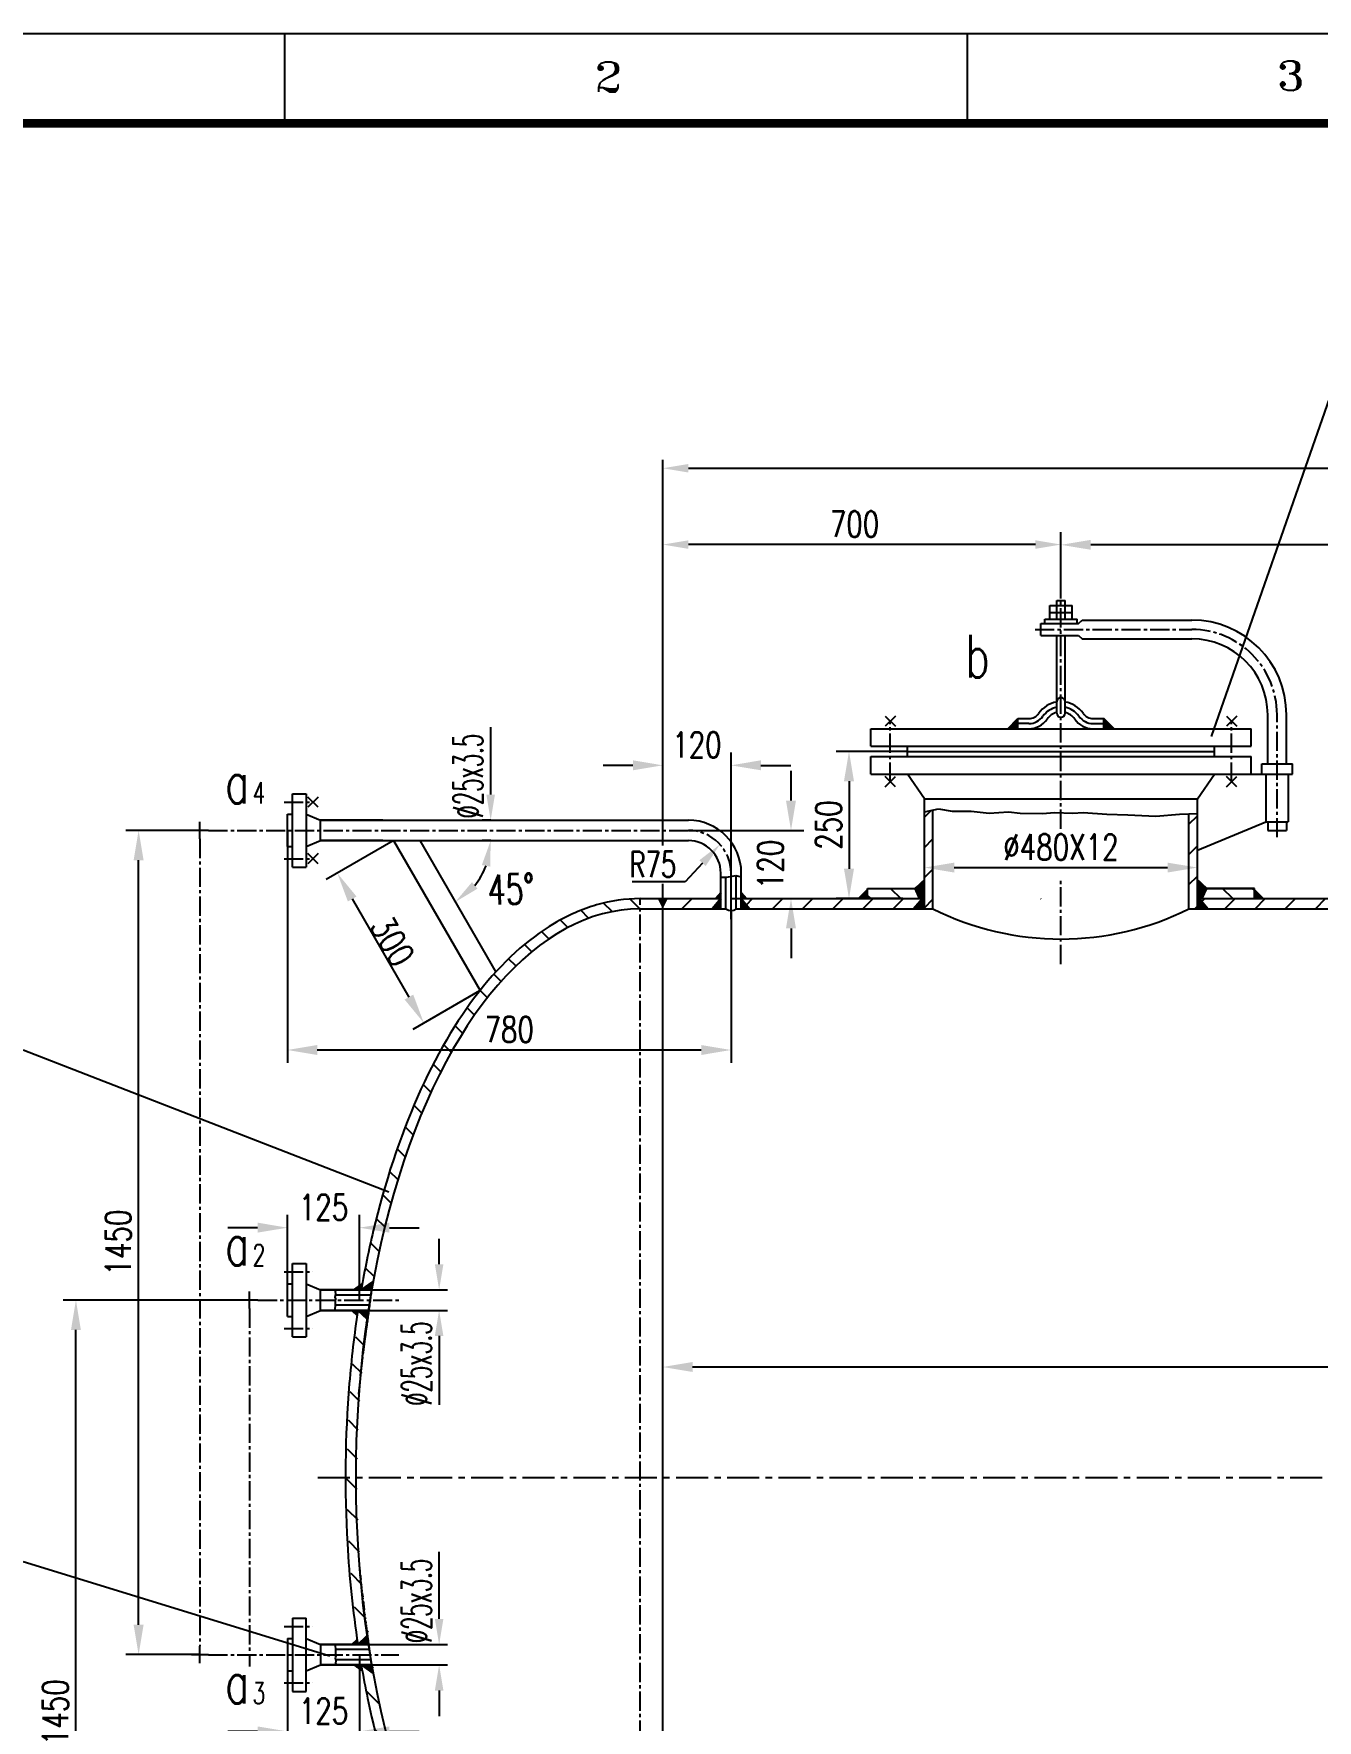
# Model space of a CAD drawing. Extents: x 0 to 1476, y -3 to 841.
# Drawn here: x 710.9 to 861.3, y 393.7 to 591.5 of the extents above; entities that cross this region are included whole.
import ezdxf

# ---------------------------------------------------------------- set-up
doc = ezdxf.new("R2010")
doc.units = 0
doc.header["$LTSCALE"] = 3
doc.header["$MEASUREMENT"] = 0
doc.linetypes.add('CENTER', pattern=[2, 1.25, -0.25, 0.25, -0.25])
doc.linetypes.add('CENTER2', pattern=[1.125, 0.75, -0.125, 0.125, -0.125])
doc.layers.get('0').update_dxf_attribs({"linetype": 'CONTINUOUS'})
doc.layers.get('DEFPOINTS').update_dxf_attribs({"linetype": 'CONTINUOUS'})
for name, color, linetype in [('1', 2, 'CONTINUOUS'), ('2', 1, 'CONTINUOUS'), ('3', 2, 'CENTER'), ('BORDER', 7, 'CONTINUOUS')]:
    doc.layers.add(name, color=color, linetype=linetype)
doc.styles.add('HZTXT', font='romans', dxfattribs={"width": 0.75, "bigfont": 'HZTXT'})
doc.dimstyles.new('A', dxfattribs={"dimtxt": 3.5, "dimasz": 3.5, "dimexe": 1.5, "dimexo": 0.0625, "dimgap": 0.09, "dimtad": 1, "dimdec": 4, "dimzin": 0, "dimtxsty": 'HZTXT', "dimcen": 0.09, "dimclrd": 3, "dimclre": 3, "dimclrt": 3, "dimazin": 3, "dimtol": 1, "dimtp": 2, "dimtm": 2, "dimtfac": 0.571429, "dimtdec": 4, "dimtix": 1, "dimtofl": 0, "dimtmove": 0, "dimatfit": 3, "dimtolj": 1, "dimtzin": 0})
pattern_1 = [(45, (-3348.6497, 747.9967), (-1.767767, 1.767767), [])]
pattern_2 = [(135, (-3348.6497, 747.9967), (-1.767767, -1.767767), [])]
pattern_3 = [(45, (-3348.649677, 742.281037), (-0.008838834765, 0.008838834765), [])]
pattern_4 = [(135, (5011.235098, 742.281037), (0.008838834765, 0.008838834765), [])]

# ---------------------------------------------------------------- blocks, each defined once
blk = doc.blocks.new('*D78')
at = {"linetype": 'BYBLOCK'}
for p, q in [((1079.89, 748.03), (1079.89, 755.9)), ((1087.89, 737.44), (1087.89, 755.9)), ((1076.39, 754.4), (1072.89, 754.4)), ((1091.39, 754.4), (1094.89, 754.4))]:
    blk.add_line(p, q, dxfattribs=at)
for points in [[(1076.39, 754.99), (1076.39, 753.82), (1079.89, 754.4)], [(1091.39, 754.99), (1091.39, 753.82), (1087.89, 754.4)]]:
    blk.add_solid(points, dxfattribs=at)
at = {"layer": 'DEFPOINTS', "color": 0, "linetype": 'BYBLOCK'}
for p in [(1079.89, 754.4), (1079.89, 747.97), (1087.89, 737.37)]:
    blk.add_point(p, dxfattribs=at)
at = {"linetype": 'BYBLOCK', "insert": (1083.89, 756.8), "char_height": 3, "attachment_point": 5, "style": 'HZTXT'}
blk.add_mtext('\\A1;120', dxfattribs=at)
blk = doc.blocks.new('*D68')
at = {"linetype": 'BYBLOCK'}
for p, q in [((1094.92, 750.27), (1094.92, 753.77)), ((1082.95, 746.77), (1096.42, 746.77)), ((1087.95, 738.77), (1096.42, 738.77)), ((1094.92, 735.27), (1094.92, 731.77))]:
    blk.add_line(p, q, dxfattribs=at)
for points in [[(1094.33, 750.27), (1095.5, 750.27), (1094.92, 746.77)], [(1094.33, 735.27), (1095.5, 735.27), (1094.92, 738.77)]]:
    blk.add_solid(points, dxfattribs=at)
at = {"layer": 'DEFPOINTS', "color": 0, "linetype": 'BYBLOCK'}
for p in [(1082.89, 746.77), (1087.89, 738.77), (1094.92, 738.77)]:
    blk.add_point(p, dxfattribs=at)
at = {"linetype": 'BYBLOCK', "insert": (1092.52, 742.77), "char_height": 3, "attachment_point": 5, "rotation": 90, "style": 'HZTXT'}
blk.add_mtext('\\A1;120', dxfattribs=at)
blk = doc.blocks.new('*D51')
at = {"linetype": 'BYBLOCK'}
for p, q in [((3704.25, 1516.39), (3704.25, 1530.77)), ((3907.34, 1529.27), (3707.75, 1529.27)), ((3910.84, 1521.69), (3910.84, 1530.77))]:
    blk.add_line(p, q, dxfattribs=at)
for points in [[(3707.75, 1529.86), (3707.75, 1528.69), (3704.25, 1529.27)], [(3907.34, 1529.86), (3907.34, 1528.69), (3910.84, 1529.27)]]:
    blk.add_solid(points, dxfattribs=at)
at = {"layer": 'DEFPOINTS', "color": 0, "linetype": 'BYBLOCK'}
for p in [(3704.25, 1529.27), (3910.84, 1521.63), (3704.25, 1516.33)]:
    blk.add_point(p, dxfattribs=at)
at = {"linetype": 'BYBLOCK', "insert": (3807.55, 1530.86), "char_height": 3, "attachment_point": 5, "style": 'HZTXT'}
blk.add_mtext('\\A1;2500', dxfattribs=at)
blk = doc.blocks.new('*D69')
at = {"linetype": 'BYBLOCK'}
for p, q in [((1035.89, 746.7), (1035.89, 719.52)), ((1087.89, 737.31), (1087.89, 719.52)), ((1039.39, 721.02), (1084.39, 721.02))]:
    blk.add_line(p, q, dxfattribs=at)
for points in [[(1039.39, 721.6), (1039.39, 720.43), (1035.89, 721.02)], [(1084.39, 721.6), (1084.39, 720.43), (1087.89, 721.02)]]:
    blk.add_solid(points, dxfattribs=at)
at = {"layer": 'DEFPOINTS', "color": 0, "linetype": 'BYBLOCK'}
for p in [(1035.89, 746.77), (1087.89, 737.37), (1087.89, 721.02)]:
    blk.add_point(p, dxfattribs=at)
at = {"linetype": 'BYBLOCK', "insert": (1061.89, 723.42), "char_height": 3, "attachment_point": 5, "style": 'HZTXT'}
blk.add_mtext('\\A1;780', dxfattribs=at)
blk = doc.blocks.new('*D75')
at = {"linetype": 'BYBLOCK'}
for p, q in [((1031.37, 691.69), (1009.6, 691.69)), ((1011.1, 598.53), (1011.1, 688.19)), ((1031.37, 595.03), (1009.6, 595.03))]:
    blk.add_line(p, q, dxfattribs=at)
for points in [[(1010.52, 688.19), (1011.68, 688.19), (1011.1, 691.69)], [(1010.52, 598.53), (1011.68, 598.53), (1011.1, 595.03)]]:
    blk.add_solid(points, dxfattribs=at)
at = {"layer": 'DEFPOINTS', "color": 0, "linetype": 'BYBLOCK'}
for p in [(1011.1, 691.69), (1031.43, 691.69), (1031.43, 595.03)]:
    blk.add_point(p, dxfattribs=at)
at = {"linetype": 'BYBLOCK', "insert": (1008.7, 643.36), "char_height": 3, "attachment_point": 5, "rotation": 90, "style": 'HZTXT'}
blk.add_mtext('\\A1;1450', dxfattribs=at)
blk = doc.blocks.new('*D74')
at = {"linetype": 'BYBLOCK'}
for p, q in [((1025.57, 746.77), (1016.95, 746.77)), ((1018.45, 653.61), (1018.45, 743.27)), ((1025.57, 650.11), (1016.95, 650.11))]:
    blk.add_line(p, q, dxfattribs=at)
for points in [[(1017.86, 743.27), (1019.03, 743.27), (1018.45, 746.77)], [(1017.86, 653.61), (1019.03, 653.61), (1018.45, 650.11)]]:
    blk.add_solid(points, dxfattribs=at)
at = {"layer": 'DEFPOINTS', "color": 0, "linetype": 'BYBLOCK'}
for p in [(1018.45, 746.77), (1025.63, 746.77), (1025.63, 650.11)]:
    blk.add_point(p, dxfattribs=at)
at = {"linetype": 'BYBLOCK', "insert": (1016.05, 698.44), "char_height": 3, "attachment_point": 5, "rotation": 90, "style": 'HZTXT'}
blk.add_mtext('\\A1;1450', dxfattribs=at)
blk = doc.blocks.new('*D71')
at = {"linetype": 'BYBLOCK'}
for p, q in [((1035.89, 651.95), (1035.89, 639.61)), ((1044.34, 650.04), (1044.34, 639.61)), ((1032.39, 641.11), (1028.89, 641.11)), ((1047.84, 641.11), (1051.34, 641.11))]:
    blk.add_line(p, q, dxfattribs=at)
for points in [[(1032.39, 641.69), (1032.39, 640.53), (1035.89, 641.11)], [(1047.84, 641.69), (1047.84, 640.53), (1044.34, 641.11)]]:
    blk.add_solid(points, dxfattribs=at)
at = {"layer": 'DEFPOINTS', "color": 0, "linetype": 'BYBLOCK'}
for p in [(1035.89, 652.01), (1044.34, 650.11), (1035.89, 641.11)]:
    blk.add_point(p, dxfattribs=at)
at = {"linetype": 'BYBLOCK', "insert": (1040.12, 643.51), "char_height": 3, "attachment_point": 5, "style": 'HZTXT'}
blk.add_mtext('\\A1;125', dxfattribs=at)
blk = doc.blocks.new('*D70')
at = {"linetype": 'BYBLOCK'}
for p, q in [((1032.39, 700.18), (1028.89, 700.18)), ((1035.89, 693.65), (1035.89, 701.68)), ((1044.34, 691.75), (1044.34, 701.68)), ((1047.84, 700.18), (1051.34, 700.18))]:
    blk.add_line(p, q, dxfattribs=at)
for points in [[(1032.39, 700.77), (1032.39, 699.6), (1035.89, 700.18)], [(1047.84, 700.77), (1047.84, 699.6), (1044.34, 700.18)]]:
    blk.add_solid(points, dxfattribs=at)
at = {"layer": 'DEFPOINTS', "color": 0, "linetype": 'BYBLOCK'}
for p in [(1035.89, 700.18), (1035.89, 693.59), (1044.34, 691.69)]:
    blk.add_point(p, dxfattribs=at)
at = {"linetype": 'BYBLOCK', "insert": (1040.12, 702.58), "char_height": 3, "attachment_point": 5, "style": 'HZTXT'}
blk.add_mtext('\\A1;125', dxfattribs=at)
blk = doc.blocks.new('*D45')
at = {"linetype": 'BYBLOCK'}
for p, q in [((3672.64, 1590.96), (3664.8, 1586.44)), ((3667.85, 1584.16), (3674.49, 1572.65)), ((3682.78, 1573.39), (3674.94, 1568.87))]:
    blk.add_line(p, q, dxfattribs=at)
for points in [[(3668.35, 1584.45), (3667.34, 1583.86), (3666.1, 1587.19)], [(3675, 1572.94), (3673.99, 1572.36), (3676.24, 1569.62)]]:
    blk.add_solid(points, dxfattribs=at)
at = {"layer": 'DEFPOINTS', "color": 0, "linetype": 'BYBLOCK'}
for p in [(3672.69, 1591), (3682.84, 1573.43), (3676.24, 1569.62)]:
    blk.add_point(p, dxfattribs=at)
at = {"linetype": 'BYBLOCK', "insert": (3672.55, 1579.2), "char_height": 3, "attachment_point": 5, "rotation": 300, "style": 'HZTXT'}
blk.add_mtext('\\A1;300', dxfattribs=at)
blk = doc.blocks.new('*D56')
at = {"linetype": 'BYBLOCK'}
for p, q in [((1126.56, 775.42), (1126.56, 781.76)), ((1213.23, 770.51), (1213.23, 781.76)), ((1209.73, 780.26), (1130.06, 780.26))]:
    blk.add_line(p, q, dxfattribs=at)
for points in [[(1130.06, 780.84), (1130.06, 779.68), (1126.56, 780.26)], [(1209.73, 780.84), (1209.73, 779.68), (1213.23, 780.26)]]:
    blk.add_solid(points, dxfattribs=at)
at = {"layer": 'DEFPOINTS', "color": 0, "linetype": 'BYBLOCK'}
for p in [(1126.56, 780.26), (1126.56, 775.36), (1213.23, 770.45)]:
    blk.add_point(p, dxfattribs=at)
at = {"linetype": 'BYBLOCK', "insert": (1169.9, 782.66), "char_height": 3, "attachment_point": 5, "style": 'HZTXT'}
blk.add_mtext('\\A1;1300', dxfattribs=at)
blk = doc.blocks.new('*D67')
at = {"linetype": 'BYBLOCK'}
for p, q in [((1110.56, 741.71), (1110.56, 743.91)), ((1142.56, 741.71), (1142.56, 743.91)), ((1114.06, 742.41), (1139.06, 742.41))]:
    blk.add_line(p, q, dxfattribs=at)
for points in [[(1114.06, 742.99), (1114.06, 741.83), (1110.56, 742.41)], [(1139.06, 742.99), (1139.06, 741.83), (1142.56, 742.41)]]:
    blk.add_solid(points, dxfattribs=at)
at = {"layer": 'DEFPOINTS', "color": 0, "linetype": 'BYBLOCK'}
for p in [(1142.56, 742.41), (1110.56, 741.64), (1142.56, 741.64)]:
    blk.add_point(p, dxfattribs=at)
at = {"linetype": 'BYBLOCK', "insert": (1126.56, 744.81), "char_height": 3, "attachment_point": 5, "style": 'HZTXT'}
blk.add_mtext('\\A1;∅480X12', dxfattribs=at)
blk = doc.blocks.new('*D66')
at = {"linetype": 'BYBLOCK'}
for p, q in [((1108.52, 756.04), (1100.22, 756.04)), ((1101.72, 752.54), (1101.72, 742.27)), ((1108.03, 738.77), (1100.22, 738.77))]:
    blk.add_line(p, q, dxfattribs=at)
for points in [[(1101.13, 752.54), (1102.3, 752.54), (1101.72, 756.04)], [(1101.13, 742.27), (1102.3, 742.27), (1101.72, 738.77)]]:
    blk.add_solid(points, dxfattribs=at)
at = {"layer": 'DEFPOINTS', "color": 0, "linetype": 'BYBLOCK'}
for p in [(1108.58, 756.04), (1101.72, 738.77), (1108.09, 738.77)]:
    blk.add_point(p, dxfattribs=at)
at = {"linetype": 'BYBLOCK', "insert": (1099.32, 747.4), "char_height": 3, "attachment_point": 5, "rotation": 90, "style": 'HZTXT'}
blk.add_mtext('\\A1;250', dxfattribs=at)

msp = doc.modelspace()

# ---------------------------------------------------------------- hatches: boundary and pattern name
at = {"layer": '1', "linetype": 'BYBLOCK'}
h = msp.add_hatch(dxfattribs=at)
h.set_pattern_fill('ANSI31', color=2, scale=0.1, style=0)
h.set_pattern_definition(pattern_4)
h.paths.add_polyline_path([(826.25118, 511.17861), (826.25118, 509.97861), (825.05118, 509.97861)])
h = msp.add_hatch(dxfattribs=at)
h.set_pattern_fill('ANSI31', color=2, scale=0.1, style=0)
h.set_pattern_definition(pattern_3)
h.paths.add_polyline_path([(837.53424, 509.97861), (836.33424, 511.17861), (836.33424, 509.97861)])
h = msp.add_hatch(dxfattribs=at)
h.set_pattern_fill('ANSI31', color=2, scale=20, style=0)
h.set_pattern_definition(pattern_1)
h.paths.add_polyline_path([(816.29271, 500.44317), (815.29271, 500.21655), (815.29271, 488.84861), (816.29271, 488.84861)])
h.paths.add_polyline_path([(847.29271, 500.01761), (846.29271, 499.98525), (846.29271, 488.84861), (847.29271, 488.84861)])
h = msp.add_hatch(dxfattribs=at)
h.set_pattern_fill('ANSI31', color=2, scale=20, angle=90, style=0)
h.set_pattern_definition(pattern_2)
h.paths.add_polyline_path([(814.73137, 490.04861), (814.19288, 491.24861), (808.62271, 491.24861), (808.62271, 490.04861)])
h.paths.add_polyline_path([(848.39254, 491.24861), (847.85406, 490.04861), (853.96271, 490.04861), (853.96271, 491.24861)])
h = msp.add_hatch(dxfattribs=at)
h.set_pattern_fill('ANSI31', color=2, scale=20, angle=90, style=0)
h.set_pattern_definition(pattern_2)
edge = h.paths.add_edge_path()
edge.add_ellipse((781.95605, 422.17861), major_axis=(0, 66.67), ratio=0.499975001, start_angle=0, end_angle=69.8284129, ccw=False)
edge.add_line((781.95605, 488.84861), (781.95605, 490.04861))
edge.add_spline(control_points=[(781.95605, 490.04861), (780.24219, 490.04861), (778.52871, 489.80092), (775.15598, 488.82353), (773.49689, 488.0944), (769.48573, 485.71975), (767.19018, 483.80075), (765.0373, 481.43917)], knot_values=[0, 0, 0, 0, 0.143886998, 0.143886998, 0.287773996, 0.287773996, 0.50175085, 0.50175085, 0.50175085, 0.50175085], degree=3, periodic=0)
edge.add_spline(control_points=[(765.0373, 481.43917), (764.41432, 480.75579), (763.80328, 480.03534), (763.20515, 479.27921)], knot_values=[0.50175085, 0.50175085, 0.50175085, 0.50175085, 0.563670221, 0.563670221, 0.563670221, 0.563670221], degree=3, periodic=0)
edge.add_spline(control_points=[(763.20515, 479.27921), (763.16863, 479.23304), (763.13215, 479.18673), (760.40125, 475.70532), (757.97026, 471.54215), (754.38905, 463.43558), (753.07198, 459.7734), (751.94959, 455.89359)], knot_values=[0.563670221, 0.563670221, 0.563670221, 0.563670221, 0.567451318, 0.567451318, 0.84712864, 0.84712864, 1.046383605, 1.046383605, 1.046383605, 1.046383605], degree=3, periodic=0)
edge.add_spline(control_points=[(751.94959, 455.89359), (751.49657, 454.32764), (751.07527, 452.72623), (750.20437, 449.06422), (749.77296, 446.98695), (749.39444, 444.87273)], knot_values=[1.046383605, 1.046383605, 1.046383605, 1.046383605, 1.126805962, 1.126805962, 1.226827561, 1.226827561, 1.226827561, 1.226827561], degree=3, periodic=0)
edge.add_spline(control_points=[(749.39444, 444.87273), (749.3525, 444.63847), (749.31121, 444.40376), (749.27057, 444.16861)], knot_values=[1.226827561, 1.226827561, 1.226827561, 1.226827561, 1.237910168, 1.237910168, 1.237910168, 1.237910168], degree=3, periodic=0)
edge.add_line((749.27057, 444.16861), (750.66725, 445.16861))
h.paths.add_polyline_path([(784.62271, 490.04861), (781.95605, 490.04861), (781.95605, 488.84861), (784.62271, 488.84861)])
edge = h.paths.add_edge_path()
edge.add_ellipse((781.95605, 422.17861), major_axis=(0, 66.67), ratio=0.499975001, start_angle=110.1715871, end_angle=129.5859649, ccw=False)
edge.add_line((750.66725, 399.18861), (749.27057, 400.18861))
edge.add_line((749.27057, 400.18861), (749.27035, 400.18861))
edge.add_spline(control_points=[(749.27035, 400.18861), (749.31096, 399.95352), (749.35223, 399.71888), (749.39415, 399.48469)], knot_values=[1.90367988, 1.90367988, 1.90367988, 1.90367988, 1.914759001, 1.914759001, 1.914759001, 1.914759001], degree=3, periodic=0)
edge.add_spline(control_points=[(749.39415, 399.48469), (749.58742, 398.40499), (749.79452, 397.33495), (751.22405, 390.47773), (752.84188, 385.01259), (756.78301, 375.15881), (759.1055, 370.77073), (762.19576, 366.39169), (762.69584, 365.72201), (763.20524, 365.07815)], knot_values=[1.914759001, 1.914759001, 1.914759001, 1.914759001, 1.965837929, 1.965837929, 2.245515251, 2.245515251, 2.525192573, 2.525192573, 2.577922276, 2.577922276, 2.577922276, 2.577922276], degree=3, periodic=0)
edge.add_spline(control_points=[(763.20524, 365.07815), (763.80342, 364.32208), (764.41444, 363.60162), (765.03738, 362.91819)], knot_values=[2.577922276, 2.577922276, 2.577922276, 2.577922276, 2.639843006, 2.639843006, 2.639843006, 2.639843006], degree=3, periodic=0)
edge.add_spline(control_points=[(765.03738, 362.91819), (766.6976, 361.09677), (768.44248, 359.53837), (772.39505, 356.771), (774.63025, 355.67644), (778.57843, 354.54914), (780.26724, 354.30955), (781.95605, 354.30905)], knot_values=[2.639843006, 2.639843006, 2.639843006, 2.639843006, 2.804869896, 2.804869896, 2.999795081, 2.999795081, 3.141590053, 3.141590053, 3.141590053, 3.141590053], degree=3, periodic=0)
edge.add_line((781.95605, 354.30905), (781.95605, 355.50861))
edge.add_ellipse((781.95605, 422.17861), major_axis=(0, 66.67), ratio=0.499975001, start_angle=129.5859649, end_angle=180, ccw=False)
h = msp.add_hatch(dxfattribs=at)
h.set_pattern_fill('ANSI31', color=2, scale=20, style=0)
h.set_pattern_definition(pattern_1)
h.paths.add_polyline_path([(793.82271, 490.04861), (794.82271, 488.84861), (814.0196, 488.84861), (815.06241, 490.04861)])
h.paths.add_polyline_path([(790.42271, 488.84861), (791.42271, 490.04861), (784.62271, 490.04861), (784.62271, 488.84861)])
h.paths.add_polyline_path([(913.99604, 488.84861), (914.99604, 490.04861), (847.52301, 490.04861), (848.56582, 488.84861)])
h.paths.add_polyline_path([(920.92938, 490.04861), (921.92938, 488.84861), (940.66604, 488.84861), (941.66604, 490.04861)])
h.paths.add_polyline_path([(969.10271, 488.84861), (970.10271, 490.04861), (947.59938, 490.04861), (948.59938, 488.84861)])
at = {"layer": '2', "linetype": 'BYBLOCK'}
h = msp.add_hatch(dxfattribs=at)
h.set_pattern_fill('ANSI31', color=1, scale=0.1, style=0)
h.set_pattern_definition([(315, (-3565.553011, 102.07618), (-0.008838834765, -0.008838834765), [])])
h.paths.add_polyline_path([(791.42271, 488.84861), (790.42271, 488.84861), (791.42271, 490.04861)])
h.paths.add_polyline_path([(791.42271, 490.04861), (790.81077, 490.04861), (791.42271, 490.78294)])
h = msp.add_hatch(dxfattribs=at)
h.set_pattern_fill('ANSI31', color=1, scale=0.1, style=0)
h.set_pattern_definition([(225, (5150.798431, 102.07618), (0.008838834765, -0.008838834765), [])])
h.paths.add_polyline_path([(793.82271, 488.84861), (794.82271, 488.84861), (793.82271, 490.04861)])
h.paths.add_polyline_path([(793.82271, 490.04861), (794.43465, 490.04861), (793.82271, 490.78294)])
at = {"layer": '2'}
h = msp.add_hatch(dxfattribs=at)
h.set_pattern_fill('ANSI31', color=1, scale=0.1, style=0)
h.set_pattern_definition(pattern_3)
h.paths.add_polyline_path([(814.0196, 488.84861), (815.29271, 488.84861), (815.29271, 490.04861), (815.06241, 490.04861)])
h.paths.add_polyline_path([(814.73137, 490.04861), (815.29271, 490.04861), (815.29271, 492.25243), (814.19288, 491.24861)])
h = msp.add_hatch(dxfattribs=at)
h.set_pattern_fill('ANSI31', color=1, scale=0.1, style=0)
h.set_pattern_definition(pattern_4)
h.paths.add_polyline_path([(847.29271, 490.04861), (847.52301, 490.04861), (848.56582, 488.84861), (847.29271, 488.84861)])
h.paths.add_polyline_path([(847.29271, 492.25243), (848.39254, 491.24861), (847.85406, 490.04861), (847.29271, 490.04861)])
at = {"layer": '2', "linetype": 'BYBLOCK'}
h = msp.add_hatch(dxfattribs=at)
h.set_pattern_fill('ANSI31', color=1, scale=0.1, style=0)
h.set_pattern_definition(pattern_3)
edge = h.paths.add_edge_path()
edge.add_line((749.27057, 444.16861), (750.48808, 444.16861))
edge.add_ellipse((781.95605, 422.17861), major_axis=(0, 66.67), ratio=0.499975001, start_angle=69.8284129, end_angle=70.7413296, ccw=False)
edge.add_line((750.66725, 445.16861), (749.27057, 444.16861))
edge = h.paths.add_edge_path()
edge.add_line((748.41101, 444.16861), (749.27057, 444.16861))
edge.add_spline(control_points=[(749.27057, 444.16861), (749.31121, 444.40376), (749.3525, 444.63847), (749.39444, 444.87273)], knot_values=[1.226827561, 1.226827561, 1.226827561, 1.226827561, 1.237910168, 1.237910168, 1.237910168, 1.237910168], degree=3, periodic=0)
edge.add_line((749.39444, 444.87273), (748.41101, 444.16861))
edge = h.paths.add_edge_path()
edge.add_line((748.88074, 441.76861), (749.94476, 440.76861))
edge.add_ellipse((781.95605, 422.17861), major_axis=(0, 66.67), ratio=0.499975001, start_angle=72.9122895, end_angle=73.8092507, ccw=False)
edge.add_line((750.09418, 441.76861), (748.88074, 441.76861))
edge = h.paths.add_edge_path()
edge.add_line((748.16718, 441.76861), (748.79274, 441.18069))
edge.add_spline(control_points=[(748.79274, 441.18069), (748.82163, 441.37692), (748.85096, 441.5729), (748.88074, 441.76861)], knot_values=[1.275385661, 1.275385661, 1.275385661, 1.275385661, 1.28450059, 1.28450059, 1.28450059, 1.28450059], degree=3, periodic=0)
edge.add_line((748.88074, 441.76861), (748.16718, 441.76861))
h = msp.add_hatch(dxfattribs=at)
h.set_pattern_fill('ANSI31', color=1, scale=0.1, style=0)
h.set_pattern_definition([(315, (-3348.649677, 102.07618), (-0.008838834765, -0.008838834765), [])])
edge = h.paths.add_edge_path()
edge.add_ellipse((781.95605, 422.17861), major_axis=(0, -66.67), ratio=0.499975001, start_angle=289.2586704, end_angle=290.1715871)
edge.add_line((750.66725, 399.18861), (749.27057, 400.18861))
edge.add_line((749.27057, 400.18861), (750.48808, 400.18861))
edge = h.paths.add_edge_path()
edge.add_spline(control_points=[(749.27057, 400.18861), (749.31121, 399.95346), (749.3525, 399.71874), (749.39444, 399.48448)], knot_values=[1.226827561, 1.226827561, 1.226827561, 1.226827561, 1.237910168, 1.237910168, 1.237910168, 1.237910168], degree=3, periodic=0)
edge.add_line((749.39444, 399.48448), (748.41101, 400.18861))
edge.add_line((748.41101, 400.18861), (749.27057, 400.18861))
edge = h.paths.add_edge_path()
edge.add_line((750.09418, 402.58861), (748.88074, 402.58861))
edge.add_line((748.88074, 402.58861), (749.94476, 403.58861))
edge.add_ellipse((781.95605, 422.17861), major_axis=(0, -66.67), ratio=0.499975001, start_angle=286.1907493, end_angle=287.0877105)
edge = h.paths.add_edge_path()
edge.add_line((748.88074, 402.58861), (748.16718, 402.58861))
edge.add_line((748.16718, 402.58861), (748.79274, 403.17653))
edge.add_spline(control_points=[(748.79274, 403.17653), (748.82163, 402.9803), (748.85096, 402.78432), (748.88074, 402.58861)], knot_values=[1.275385661, 1.275385661, 1.275385661, 1.275385661, 1.28450059, 1.28450059, 1.28450059, 1.28450059], degree=3, periodic=0)

# ---------------------------------------------------------------- linework, layer by layer
at = {"color": 3, "linetype": 'BYBLOCK'}
for p, q in [((784.62271, 505.21825), (784.62271, 541.52215)), ((787.62271, 540.52215), (1181.62271, 540.52215)), ((784.62271, 496.26848), (784.62271, 532.57238)), ((831.29271, 525.54851), (831.29271, 532.57238)), ((828.29271, 531.57238), (787.62271, 531.57238)), ((764.44539, 502.24861), (764.44539, 510.15793)), ((764.44539, 499.24861), (763.44539, 499.24861)), ((764.44539, 496.84861), (763.44539, 496.84861)), ((789.2786, 494.21563), (787.23334, 492.02088)), ((784.62271, 490.04861), (784.62271, 491.76786)), ((758.40419, 447.16861), (758.40419, 450.16861)), ((747.55942, 444.16861), (759.40419, 444.16861)), ((747.55942, 441.76861), (759.40419, 441.76861)), ((758.40419, 438.76861), (758.40419, 430.68082)), ((758.40419, 405.58861), (758.40419, 413.43112)), ((747.55942, 402.58861), (759.40419, 402.58861)), ((747.55942, 400.18861), (759.40419, 400.18861)), ((758.40419, 397.18861), (758.40419, 394.18861))]:
    msp.add_line(p, q, dxfattribs=at)
msp.add_arc((756.14066, 496.84861), 8.30474, 320.8117304, 339.1882696, dxfattribs=at)
for points in [[(787.62271, 541.02215), (787.62271, 540.02215), (784.62271, 540.52215)], [(787.62271, 532.07238), (787.62271, 531.07238), (784.62271, 531.57238)], [(828.29271, 532.07238), (828.29271, 531.07238), (831.29271, 531.57238)], [(763.94539, 502.24861), (764.94539, 502.24861), (764.44539, 499.24861)], [(764.39531, 493.80764), (763.41176, 493.98826), (764.44539, 496.84861)], [(788.91281, 494.55651), (789.64439, 493.87476), (791.32385, 496.41038)], [(762.25334, 491.98183), (762.90154, 491.22035), (760.29303, 489.6565)], [(757.90419, 447.16861), (758.90419, 447.16861), (758.40419, 444.16861)], [(757.90419, 438.76861), (758.90419, 438.76861), (758.40419, 441.76861)], [(757.90419, 405.58861), (758.90419, 405.58861), (758.40419, 402.58861)], [(757.90419, 397.18861), (758.90419, 397.18861), (758.40419, 400.18861)]]:
    msp.add_solid(points, dxfattribs=at)
at = {"layer": '1'}
msp.add_line((863.30942, 550.34523), (848.9199, 509.04983), dxfattribs=at)
at = {"layer": '1', "color": 2, "linetype": 'BYBLOCK'}
for p, q in [((825.05118, 509.97861), (826.25118, 511.17861)), ((826.25118, 509.97861), (826.25118, 511.17861)), ((826.25118, 509.97861), (826.25118, 511.17861)), ((836.33424, 509.97861), (836.33424, 511.17861)), ((837.53424, 509.97861), (836.33424, 511.17861)), ((815.29271, 500.21655), (816.92817, 500.58718)), ((816.92817, 500.58718), (818.56036, 500.30354)), ((818.56036, 500.30354), (820.76028, 500.30354)), ((820.76028, 500.30354), (822.88923, 500.09082)), ((822.88923, 500.09082), (825.16012, 500.23263)), ((825.16012, 500.23263), (826.50843, 500.09082)), ((826.50843, 500.09082), (829.13415, 500.0199)), ((829.13415, 500.0199), (830.55346, 500.16173)), ((830.55346, 500.16173), (832.6824, 500.09082)), ((832.6824, 500.09082), (833.88882, 500.16173)), ((833.88882, 500.16173), (836.65644, 499.949)), ((836.65644, 499.949), (839.14021, 499.87809)), ((839.14021, 499.87809), (842.40461, 499.73628)), ((842.40461, 499.73628), (845.17225, 499.949)), ((845.17225, 499.949), (847.36367, 500.0199)), ((791.42271, 492.57579), (792.14406, 492.57579)), ((792.14406, 492.57579), (793.17669, 492.78215)), ((793.17669, 492.78215), (793.82271, 492.61229)), ((787.23334, 492.02088), (781.02033, 492.02088)), ((828.89509, 490.04858), (828.92743, 490.01624)), ((709.6593, 472.31663), (752.52765, 455.6691)), ((746.22195, 443.32732), (746.29099, 443.70675)), ((746.30826, 443.10311), (746.22195, 443.32732)), ((746.23921, 442.82716), (746.30826, 443.10311)), ((746.25648, 443.96545), (746.34278, 444.16861)), ((746.29099, 443.70675), (746.25648, 443.96545)), ((746.2047, 441.99932), (746.27374, 442.24077)), ((746.27374, 441.76861), (746.2047, 441.99932)), ((746.27374, 442.56846), (746.23921, 442.82716)), ((746.27374, 442.24077), (746.27374, 442.56846)), ((749.02202, 441.77381), (750.0782, 440.71764)), ((748.59013, 438.67017), (749.66677, 437.59353)), ((748.22943, 435.49534), (749.32808, 434.39669)), ((747.94253, 432.24671), (749.06497, 431.12426)), ((747.7329, 428.9208), (748.88109, 427.77261)), ((747.60501, 425.51316), (748.78102, 424.33715)), ((747.56396, 422.01868), (748.77055, 420.81208)), ((747.61612, 418.43098), (748.85699, 417.19011)), ((747.76985, 414.74171), (749.04967, 413.46189)), ((709.6593, 412.31021), (745.58615, 401.24077)), ((748.03624, 410.93979), (749.36072, 409.61531)), ((748.42979, 407.01071), (749.80617, 405.63432)), ((746.27374, 402.58861), (746.2047, 402.3579)), ((746.2047, 402.3579), (746.27374, 402.11644)), ((746.27374, 401.78876), (746.23921, 401.53006)), ((746.23921, 401.53006), (746.30826, 401.25411)), ((746.27374, 402.11644), (746.27374, 401.78876)), ((746.30826, 401.25411), (746.22195, 401.0299)), ((746.22195, 401.0299), (746.29099, 400.65047)), ((746.29099, 400.65047), (746.25648, 400.39177)), ((746.25648, 400.39177), (746.34278, 400.18861))]:
    msp.add_line(p, q, dxfattribs=at)
for centre, radius, start, end in [((831.29271, 509.97861), 2.56471, 101.2420462, 145.2785206), ((831.29271, 509.97861), 2.56471, 34.7214794, 78.7579538), ((827.54084, 512.57861), 2, 270, 325.2785206), ((835.04458, 512.57861), 2, 214.7214794, 270)]:
    msp.add_arc(centre, radius, start, end, dxfattribs=at)
msp.add_solid([(784.02271, 490.04861), (784.62271, 488.84861), (785.22271, 490.04861)], dxfattribs=at)
at = {"layer": '2', "color": 1}
for p, q in [((829.99271, 524.41861), (832.59271, 524.41861)), ((829.99271, 522.81861), (829.99271, 524.41861)), ((830.79271, 525.00883), (831.79271, 525.00883)), ((830.79271, 522.81861), (830.79271, 525.00883)), ((831.79271, 522.81861), (831.79271, 525.00883)), ((832.59271, 522.81861), (832.59271, 524.41861)), ((828.95107, 522.31861), (833.37016, 522.31861)), ((829.39271, 522.81861), (833.19271, 522.81861)), ((829.39271, 522.31861), (829.39271, 522.81861)), ((829.99271, 523.61861), (832.59271, 523.61861)), ((833.19271, 522.31861), (833.19271, 522.81861)), ((833.37016, 522.31861), (833.77016, 522.71861)), ((833.77016, 522.71861), (846.62604, 522.71861)), ((828.95107, 520.91861), (833.37016, 520.91861)), ((830.79271, 511.81894), (830.79271, 520.91861)), ((831.79271, 511.81894), (831.79271, 520.91861)), ((833.37016, 520.91861), (833.77016, 520.51861)), ((833.77016, 520.51861), (846.62604, 520.51861)), ((826.25118, 511.17861), (827.54084, 511.17861)), ((835.04458, 511.17861), (836.33424, 511.17861)), ((808.99271, 509.97861), (853.59271, 509.97861)), ((808.99271, 507.91861), (853.59271, 507.91861)), ((808.99271, 506.71861), (853.59271, 506.71861)), ((813.30896, 507.31861), (849.27646, 507.31861)), ((808.99271, 504.65861), (858.42604, 504.65861)), ((854.82604, 505.85861), (858.42604, 505.85861)), ((815.29271, 501.75138), (847.29271, 501.75138)), ((744.48971, 499.24861), (787.62271, 499.24861)), ((751.82271, 499.24861), (744.48971, 499.24861)), ((744.48971, 496.84861), (787.62271, 496.84861)), ((751.82271, 496.84861), (744.48971, 496.84861)), ((791.42271, 488.84861), (791.42271, 493.04861)), ((792.02271, 488.84861), (792.02271, 492.57579)), ((793.22271, 488.84861), (793.22271, 492.77005)), ((793.82271, 488.84861), (793.82271, 493.04861)), ((808.62271, 491.24861), (814.19288, 491.24861)), ((808.62271, 490.04861), (808.62271, 491.24861)), ((814.19288, 491.24861), (815.29271, 492.25243)), ((814.73137, 490.04861), (814.19288, 491.24861)), ((848.39254, 491.24861), (847.29271, 492.25243)), ((847.29271, 491.24861), (853.96271, 491.24861)), ((847.85406, 490.04861), (848.39254, 491.24861)), ((853.96271, 491.24861), (848.39254, 491.24861)), ((853.96271, 490.04861), (853.96271, 491.24861)), ((781.95605, 490.04861), (791.42271, 490.04861)), ((781.95605, 488.84861), (792.02271, 488.84861)), ((793.22271, 488.84861), (816.29271, 488.84861)), ((793.82271, 490.04861), (815.29271, 490.04861)), ((815.06241, 490.04861), (814.0196, 488.84861)), ((846.29271, 488.84861), (915.99604, 488.84861)), ((847.29271, 490.04861), (914.99604, 490.04861)), ((847.52301, 490.04861), (848.56582, 488.84861)), ((750.48808, 444.16861), (744.48971, 444.16861)), ((744.48971, 444.16861), (750.48808, 444.16861)), ((750.38487, 443.56861), (746.26586, 443.56861)), ((750.09418, 441.76861), (744.48971, 441.76861)), ((744.48971, 441.76861), (750.09418, 441.76861)), ((750.18795, 442.36861), (746.27374, 442.36861)), ((744.48971, 402.58861), (750.09418, 402.58861)), ((750.09418, 402.58861), (744.48971, 402.58861)), ((750.18795, 401.98861), (746.27374, 401.98861)), ((744.48971, 400.18861), (750.48808, 400.18861)), ((750.48808, 400.18861), (744.48971, 400.18861)), ((750.38487, 400.78861), (746.26586, 400.78861))]:
    msp.add_line(p, q, dxfattribs=at)
at = {"layer": '2', "color": 1, "linetype": 'BYBLOCK'}
for p, q in [((828.95107, 520.91861), (828.95107, 522.31861)), ((811.89271, 511.45982), (810.69271, 510.25982)), ((810.69271, 511.45982), (811.89271, 510.25982)), ((851.89271, 511.45982), (850.69271, 510.25982)), ((850.69271, 511.45982), (851.89271, 510.25982)), ((855.52604, 505.85861), (855.52604, 511.61861)), ((857.72604, 505.85861), (857.72604, 511.61861)), ((808.99271, 507.91861), (808.99271, 509.97861)), ((853.59271, 507.91861), (853.59271, 509.97861)), ((808.99271, 504.65861), (808.99271, 506.71861)), ((813.30896, 506.71861), (813.30896, 507.91861)), ((849.27646, 506.71861), (849.27646, 507.91861)), ((853.59271, 504.65861), (853.59271, 506.71861)), ((810.69271, 503.1774), (811.89271, 504.3774)), ((811.89271, 503.1774), (810.69271, 504.3774)), ((815.29271, 501.75138), (813.30896, 504.65861)), ((847.29271, 501.75138), (849.27646, 504.65861)), ((850.69271, 503.1774), (851.89271, 504.3774)), ((851.89271, 503.1774), (850.69271, 504.3774)), ((854.82604, 504.65861), (854.82604, 505.85861)), ((855.32604, 504.65861), (855.32604, 499.0583)), ((857.92604, 504.65861), (857.92604, 499.0583)), ((858.42604, 504.65861), (858.42604, 505.85861)), ((741.22271, 493.74863), (741.22271, 502.34858)), ((741.22271, 502.34858), (742.82271, 502.34858)), ((742.82271, 502.34858), (742.82271, 493.74863)), ((744.21697, 501.96384), (743.01697, 500.76384)), ((744.21697, 500.76384), (743.01697, 501.96384)), ((815.29271, 488.84861), (815.29271, 501.75138)), ((816.29271, 488.84861), (816.29271, 500.44317)), ((847.29271, 488.84861), (847.29271, 501.75138)), ((730.36539, 497.04861), (730.36539, 499.04861)), ((740.62271, 496.14528), (740.62271, 499.95194)), ((740.62271, 499.95194), (741.22271, 499.95194)), ((742.82271, 499.95194), (744.48971, 499.24861)), ((744.48971, 496.84861), (744.48971, 499.24861)), ((846.29271, 488.84861), (846.29271, 499.98525)), ((847.29271, 495.73875), (855.32604, 499.0583)), ((855.32604, 499.0583), (857.92604, 499.0583)), ((855.52604, 499.0583), (855.52604, 498.0583)), ((857.72604, 499.0583), (857.72604, 498.0583)), ((731.36539, 498.04861), (729.36539, 498.04861)), ((742.82271, 496.14528), (744.48971, 496.84861)), ((753.06146, 496.84861), (763.20524, 479.27906)), ((756.14066, 496.84861), (765.03738, 481.43902)), ((855.52604, 498.0583), (857.72604, 498.0583)), ((740.62271, 496.14528), (741.22271, 496.14528)), ((744.21697, 495.33337), (743.01697, 494.13337)), ((744.21697, 494.13337), (743.01697, 495.33337)), ((741.22271, 493.74863), (742.82271, 493.74863)), ((791.42271, 490.78294), (790.81077, 490.04861)), ((793.82271, 490.78294), (794.43465, 490.04861)), ((784.62271, 354.30861), (784.62271, 490.04861)), ((791.42271, 490.04861), (790.42271, 488.84861)), ((793.82271, 490.04861), (794.82271, 488.84861)), ((741.22271, 447.26858), (742.82271, 447.26858)), ((741.22271, 438.66863), (741.22271, 447.26858)), ((742.82271, 447.26858), (742.82271, 438.66863)), ((749.27057, 444.16861), (750.66725, 445.16861)), ((736.16341, 441.96861), (736.16341, 443.96861)), ((740.62271, 441.06528), (740.62271, 444.87194)), ((740.62271, 444.87194), (741.22271, 444.87194)), ((742.82271, 444.87194), (744.48971, 444.16861)), ((744.48971, 441.76861), (744.48971, 444.16861)), ((748.41101, 444.16861), (749.39444, 444.87273)), ((737.16341, 442.96861), (735.16341, 442.96861)), ((740.62271, 441.06528), (741.22271, 441.06528)), ((742.82271, 441.06528), (744.48971, 441.76861)), ((748.16718, 441.76861), (748.79274, 441.18069)), ((748.88074, 441.76861), (749.94476, 440.76861)), ((741.22271, 438.66863), (742.82271, 438.66863)), ((741.22271, 405.68858), (742.82271, 405.68858)), ((741.22271, 405.68858), (741.22271, 397.08863)), ((742.82271, 397.08863), (742.82271, 405.68858)), ((748.88074, 402.58861), (749.94476, 403.58861)), ((730.36539, 400.38861), (730.36539, 402.38861)), ((740.62271, 403.29194), (741.22271, 403.29194)), ((740.62271, 403.29194), (740.62271, 399.48528)), ((742.82271, 403.29194), (744.48971, 402.58861)), ((744.48971, 402.58861), (744.48971, 400.18861)), ((748.16718, 402.58861), (748.79274, 403.17653)), ((731.36539, 401.38861), (729.36539, 401.38861)), ((742.82271, 399.48528), (744.48971, 400.18861)), ((748.41101, 400.18861), (749.39444, 399.48448)), ((749.27057, 400.18861), (750.66725, 399.18861)), ((740.62271, 399.48528), (741.22271, 399.48528)), ((741.22271, 397.08863), (742.82271, 397.08863))]:
    msp.add_line(p, q, dxfattribs=at)
at = {"layer": '2', "color": 1}
for centre, radius, start, end in [((846.62604, 511.61861), 11.1, 0, 90), ((846.62604, 511.61861), 8.9, 0, 90), ((831.29271, 509.97861), 3.16471, 99.0903982, 145.2785206), ((831.29271, 509.97861), 3.16471, 34.7214794, 80.9096018), ((827.54084, 512.57861), 1.4, 270, 325.2785206), ((827.54084, 512.57861), 2.6, 270, 325.2785206), ((831.29271, 509.97861), 1.96471, 104.7434317, 145.2785206), ((831.29271, 509.97861), 1.96471, 34.7214794, 75.2565683), ((835.04458, 512.57861), 2.6, 214.7214794, 270)]:
    msp.add_arc(centre, radius, start, end, dxfattribs=at)
at = {"layer": '2', "color": 1, "linetype": 'BYBLOCK'}
for centre, radius, start, end in [((831.29271, 513.14331), 0.5, 0, 180), ((831.29271, 511.81894), 0.5, 180, 0), ((835.04458, 512.57861), 1.4, 214.7214794, 270), ((787.62271, 493.04861), 6.2, 360, 90), ((787.62271, 493.04861), 3.8, 360, 90), ((792.62271, 489.69338), 1.03617, 234.6157902, 305.3842098), ((831.29271, 518.90095), 33.58784, 243.47488, 296.52512)]:
    msp.add_arc(centre, radius, start, end, dxfattribs=at)
at = {"layer": '2', "color": 1}
msp.add_ellipse((781.95605, 422.17861), major_axis=(0, 66.67), ratio=0.499975001, start_param=0, end_param=3.141592654, dxfattribs=at)
for points, knots in [([(781.95605, 490.04861), (780.24219, 490.04861), (778.52871, 489.80092), (775.15598, 488.82353), (773.49689, 488.0944), (768.74931, 485.28379), (765.7902, 482.57526), (760.40125, 475.70532), (757.97026, 471.54215), (753.78769, 462.07432), (752.03696, 456.77001), (750.15088, 448.8393), (749.67799, 446.52603), (749.27057, 444.16861)], [0, 0, 0, 0, 0.143886998, 0.143886998, 0.287773996, 0.287773996, 0.567451318, 0.567451318, 0.84712864, 0.84712864, 1.126805962, 1.126805962, 1.237910168, 1.237910168, 1.237910168, 1.237910168]), ([(748.88074, 441.76861), (748.45242, 438.95374), (748.11627, 436.08412), (747.36276, 426.99474), (747.28532, 420.66536), (747.87867, 410.424), (748.29269, 406.45462), (748.88067, 402.58861)], [1.2753856605, 1.2753856605, 1.2753856605, 1.2753856605, 1.4064832845, 1.4064832845, 1.6861606067, 1.6861606067, 1.8662056986, 1.8662056986, 1.8662056986, 1.8662056986]), ([(749.27035, 400.18861), (749.49822, 398.8697), (749.74664, 397.56465), (751.22405, 390.47773), (752.84188, 385.01259), (756.78301, 375.15881), (759.1055, 370.77073), (764.3056, 363.40194), (767.18353, 360.41981), (772.39505, 356.771), (774.63025, 355.67644), (778.57843, 354.54914), (780.26724, 354.30955), (781.95605, 354.30905)], [1.90367988, 1.90367988, 1.90367988, 1.90367988, 1.965837929, 1.965837929, 2.245515251, 2.245515251, 2.525192573, 2.525192573, 2.804869896, 2.804869896, 2.999795081, 2.999795081, 3.141590053, 3.141590053, 3.141590053, 3.141590053])]:
    msp.add_open_spline(points, degree=3, knots=knots, dxfattribs=at)
for points in [[(807.42271, 490.04861), (808.62271, 491.24861), (808.62271, 490.04861)], [(855.16271, 490.04861), (853.96271, 491.24861), (853.96271, 490.04861)]]:
    msp.add_solid(points, dxfattribs=at)
at = {"layer": '3', "color": 2, "linetype": 'CENTER2'}
for p, q in [((831.29271, 498.23814), (831.29271, 525.54851)), ((828.26031, 521.61861), (846.62604, 521.61861)), ((811.29271, 503.7774), (811.29271, 510.85982)), ((827.54084, 510.57861), (825.74792, 510.57861)), ((835.04458, 510.57861), (836.80944, 510.57861)), ((851.29271, 503.7774), (851.29271, 510.85982)), ((856.62604, 497.24362), (856.62604, 511.61861)), ((740.22271, 501.36384), (743.61697, 501.36384)), ((730.36539, 497.04861), (730.36539, 402.38861)), ((731.36539, 498.04861), (787.62271, 498.04861)), ((740.22271, 494.73337), (743.61697, 494.73337)), ((792.62271, 487.65722), (792.62271, 493.04861)), ((831.29271, 482.38108), (831.29271, 492.16922)), ((853.96271, 490.04861), (853.96271, 491.24861)), ((781.95605, 354.30861), (781.95605, 490.04861)), ((740.22271, 446.28384), (743.61697, 446.28384)), ((736.16341, 441.96861), (736.16341, 399.99748)), ((737.16341, 442.96861), (753.6982, 442.96861)), ((740.22271, 439.65337), (743.61697, 439.65337)), ((740.22271, 404.70384), (743.61697, 404.70384)), ((731.36539, 401.38861), (753.6982, 401.38861)), ((740.22271, 398.07337), (743.61697, 398.07337))]:
    msp.add_line(p, q, dxfattribs=at)
at = {"layer": '3', "color": 2, "linetype": 'CENTER'}
msp.add_line((744.17425, 422.17861), (1089.90271, 422.17861), dxfattribs=at)
at = {"layer": '3', "color": 2, "linetype": 'CENTER2'}
for centre, radius, start in [((846.62604, 511.61861), 10, 0), ((787.62271, 493.04861), 5, 360)]:
    msp.add_arc(centre, radius, start, 90, dxfattribs=at)
at = {"layer": 'BORDER'}
for p, q in [((1475.7913, 591.47707), (634.7913, 591.47707)), ((740.2913, 591.47707), (740.2913, 580.97707)), ((740.2913, 591.47707), (740.2913, 580.97707)), ((820.2913, 591.47707), (820.2913, 580.97707))]:
    msp.add_line(p, q, dxfattribs=at)
at = {"layer": 'BORDER', "color": 7}
for p, q in [((777.07259, 587.52223), (777.25442, 587.85558)), ((777.07259, 587.3404), (777.07259, 587.52223)), ((777.25442, 587.85558), (777.40594, 588.0071)), ((777.25442, 587.67375), (777.40594, 587.67375)), ((777.25442, 587.52223), (777.25442, 587.3404)), ((777.40594, 587.52223), (777.25442, 587.52223)), ((777.25442, 587.52223), (777.28473, 587.52223)), ((777.40594, 588.0071), (777.92112, 588.18893)), ((777.40594, 587.67375), (777.58777, 587.52223)), ((777.40594, 587.3404), (777.40594, 587.52223)), ((777.58777, 587.52223), (777.58777, 587.3404)), ((777.92112, 588.18893), (778.58782, 588.18893)), ((778.58782, 588.18893), (779.0727, 588.0071)), ((778.58782, 588.18893), (778.92117, 588.0071)), ((778.92117, 588.0071), (779.0727, 587.52223)), ((779.0727, 588.0071), (779.25452, 587.85558)), ((779.0727, 587.85558), (779.25452, 587.52223)), ((779.0727, 587.52223), (779.0727, 587.18888)), ((779.25452, 587.85558), (779.40605, 587.52223)), ((779.25452, 587.52223), (779.25452, 587.18888)), ((779.40605, 587.52223), (779.40605, 587.18888)), ((857.06232, 587.64345), (857.21384, 587.9768)), ((857.06232, 587.49193), (857.06232, 587.64345)), ((857.21384, 587.3101), (857.06232, 587.49193)), ((857.21384, 587.9768), (857.39567, 588.15863)), ((857.21384, 587.82528), (857.39567, 587.82528)), ((857.21384, 587.64345), (857.21384, 587.49193)), ((857.39567, 587.64345), (857.21384, 587.64345)), ((857.21384, 587.64345), (857.24415, 587.64345)), ((857.21384, 587.49193), (857.39567, 587.49193)), ((857.39567, 588.15863), (857.88054, 588.31015)), ((857.39567, 587.82528), (857.54719, 587.64345)), ((857.39567, 587.49193), (857.39567, 587.64345)), ((857.54719, 587.49193), (857.39567, 587.3101)), ((857.54719, 587.64345), (857.54719, 587.49193)), ((857.88054, 588.31015), (858.54724, 588.31015)), ((858.36541, 588.31015), (858.69877, 588.15863)), ((858.54724, 588.31015), (859.03212, 588.15863)), ((858.69877, 588.15863), (858.88059, 587.82528)), ((858.88059, 588.15863), (859.03212, 587.82528)), ((858.88059, 587.82528), (858.88059, 587.3101)), ((859.03212, 588.15863), (859.21394, 587.82528)), ((859.03212, 587.82528), (859.03212, 587.3101)), ((859.21394, 587.82528), (859.21394, 587.3101)), ((777.25442, 587.18888), (777.07259, 587.3404)), ((777.25442, 585.67365), (777.07259, 585.18878)), ((777.25442, 587.3404), (777.40594, 587.3404)), ((777.40594, 587.18888), (777.25442, 587.18888)), ((777.58777, 586.007), (777.25442, 585.67365)), ((777.58777, 587.3404), (777.40594, 587.18888)), ((777.92112, 586.18883), (777.58777, 586.007)), ((778.73935, 586.52218), (777.92112, 586.18883)), ((778.58782, 586.52218), (777.92112, 586.18883)), ((777.92112, 586.18883), (777.95143, 586.18883)), ((778.92117, 586.85553), (778.58782, 586.52218)), ((779.25452, 586.85553), (778.73935, 586.52218)), ((779.0727, 587.18888), (778.92117, 586.85553)), ((779.25452, 587.18888), (779.0727, 586.85553)), ((779.0727, 586.85553), (779.103, 586.85553)), ((779.40605, 587.18888), (779.25452, 586.85553)), ((779.40605, 585.18878), (779.40605, 585.52213)), ((779.40605, 585.52213), (779.43635, 585.52213)), ((857.06232, 585.64335), (857.21384, 585.82518)), ((857.06232, 585.49183), (857.06232, 585.64335)), ((857.21384, 585.15848), (857.06232, 585.49183)), ((857.39567, 587.3101), (857.21384, 587.3101)), ((857.21384, 585.82518), (857.39567, 585.82518)), ((857.21384, 585.64335), (857.21384, 585.49183)), ((857.39567, 585.64335), (857.21384, 585.64335)), ((857.21384, 585.64335), (857.24415, 585.64335)), ((857.21384, 585.49183), (857.39567, 585.49183)), ((857.39567, 585.82518), (857.54719, 585.64335)), ((857.39567, 585.49183), (857.39567, 585.64335)), ((857.54719, 585.49183), (857.39567, 585.31)), ((857.54719, 585.64335), (857.54719, 585.49183)), ((858.03206, 586.82523), (858.54724, 586.82523)), ((858.69877, 586.97675), (858.36541, 586.82523)), ((858.36541, 586.82523), (858.39572, 586.82523)), ((858.36541, 586.82523), (858.69877, 586.6434)), ((859.03212, 586.97675), (858.54724, 586.82523)), ((858.54724, 586.82523), (858.57755, 586.82523)), ((858.54724, 586.82523), (858.88059, 586.6434)), ((858.88059, 587.3101), (858.69877, 586.97675)), ((858.69877, 586.6434), (858.88059, 586.49188)), ((859.03212, 587.3101), (858.88059, 586.97675)), ((858.88059, 586.97675), (858.9109, 586.97675)), ((858.88059, 586.6434), (859.21394, 586.31005)), ((858.88059, 586.49188), (859.03212, 585.9767)), ((859.03212, 585.49183), (858.88059, 584.97665)), ((859.21394, 587.3101), (859.03212, 586.97675)), ((859.03212, 586.31005), (859.21394, 585.9767)), ((859.03212, 585.9767), (859.03212, 585.49183)), ((859.21394, 585.49183), (859.03212, 585.15848)), ((859.21394, 586.31005), (859.36547, 585.9767)), ((859.21394, 585.9767), (859.21394, 585.49183)), ((859.36547, 585.49183), (859.21394, 585.15848)), ((859.36547, 585.9767), (859.36547, 585.49183)), ((777.07259, 585.18878), (777.07259, 584.6736)), ((777.07259, 585.00695), (777.25442, 585.18878)), ((777.07259, 584.6736), (777.1029, 584.6736)), ((777.25442, 585.18878), (777.58777, 585.18878)), ((777.58777, 585.18878), (778.406, 585.00695)), ((777.58777, 585.18878), (778.406, 584.85543)), ((777.58777, 585.18878), (778.406, 584.6736)), ((778.406, 585.00695), (779.0727, 585.00695)), ((778.406, 584.85543), (779.0727, 584.85543)), ((778.406, 584.6736), (779.0727, 584.6736)), ((779.0727, 585.00695), (779.40605, 585.18878)), ((779.0727, 584.85543), (779.25452, 585.00695)), ((779.0727, 584.6736), (779.25452, 584.85543)), ((779.25452, 584.85543), (779.40605, 585.18878)), ((779.25452, 585.00695), (779.28483, 585.00695)), ((779.40605, 585.18878), (779.43635, 585.18878)), ((857.39567, 585.31), (857.21384, 585.31)), ((857.21384, 585.31), (857.24415, 585.31)), ((857.39567, 584.97665), (857.21384, 585.15848)), ((857.88054, 584.82513), (857.39567, 584.97665)), ((858.54724, 584.82513), (857.88054, 584.82513)), ((859.03212, 584.97665), (858.54724, 584.82513)), ((858.88059, 584.97665), (858.54724, 584.82513)), ((858.54724, 584.82513), (858.57755, 584.82513)), ((859.21394, 585.15848), (859.03212, 584.97665)), ((859.03212, 585.15848), (859.06242, 585.15848))]:
    msp.add_line(p, q, dxfattribs=at)
at = {"layer": 'BORDER', "const_width": 1}
msp.add_lwpolyline([(660.2913, 7.97707), (1465.2913, 7.97707), (1465.2913, 580.97707), (660.2913, 580.97707)], close=True, dxfattribs=at)
at = {"layer": 'DEFPOINTS', "color": 0, "linetype": 'BYBLOCK'}
for p in [(784.62271, 531.57238), (831.29271, 525.54851), (764.44539, 499.24861), (764.44539, 499.24861), (756.14066, 496.84861), (764.44539, 496.84861), (791.32385, 496.41038), (791.32385, 496.41038), (763.94456, 494.00822), (784.62271, 490.04861), (784.62271, 488.84861), (765.03738, 481.43902), (747.55942, 444.16861), (758.40419, 444.16861), (747.55942, 441.76861), (747.55942, 402.58861), (747.55942, 400.18861), (758.40419, 400.18861)]:
    msp.add_point(p, dxfattribs=at)

# ---------------------------------------------------------------- texts
at = {"layer": '1', "color": 3, "style": 'HZTXT', "width": 0.75}
msp.add_text('700', height=3, dxfattribs=at).set_placement((804.20771, 532.47238))
at = {"layer": '1', "color": 3, "linetype": 'BYBLOCK', "style": 'HZTXT', "width": 0.7}
for s, height, p in [('b', 5, (820.10615, 515.97807)), ('a', 5, (733.30424, 501.20499)), ('4', 2.5, (736.52182, 501.20097)), ('a', 5, (733.30424, 447.00962)), ('2', 2.5, (736.52182, 447.00559)), ('a', 5, (733.30424, 395.64659)), ('3', 2.5, (736.52182, 395.64256))]:
    msp.add_text(s, height=height, dxfattribs=at).set_placement(p)
at = {"layer": '1', "color": 3, "linetype": 'BYBLOCK', "style": 'HZTXT'}
for s, height, rotation, width, p in [('∅25x3.5', 3.5, 90, 0.52, (763.54539, 499.45988)), ('R75', 3, 0.1137339, 0.7, (780.70781, 492.56266)), ('45%%d', 3.5, 2.2225407, 0.7, (764.16928, 489.30254)), ('∅25x3.5', 3.5, 90, 0.52, (757.50419, 430.56924)), ('∅25x3.5', 3.5, 90, 0.52, (757.50419, 402.72738))]:
    msp.add_text(s, height=height, rotation=rotation, dxfattribs=dict(at, width=width)).set_placement(p)

# ---------------------------------------------------------------- dimensions: what is measured, and where the dimension line sits
at = {"layer": '1'}
for base, p1, p2, text, override, picture, middle, set_off in [((831.29271, 531.54238), (917.96271, 521.73212), (831.29271, 526.64204), '1300', {"dimtxt": 3, "dimgap": 0.9, "dimclrd": 256, "dimclre": 256, "dimclrt": 256}, '*D56', (874.62771, 533.94238), (-295.26959, -248.71771)), ((784.62271, 505.68401), (792.62271, 488.65722), (784.62271, 499.24861), '120', {"dimtxt": 3, "dimgap": 0.9, "dimclrd": 256, "dimclre": 256, "dimclrt": 256}, '*D78', (788.62271, 508.08401), (-295.26959, -248.71771)), ((792.62271, 472.29764), (740.62271, 498.04861), (792.62271, 488.65722), '780', {"dimtxt": 3, "dimgap": 0.9, "dimclrd": 256, "dimclre": 256, "dimclrt": 256}, '*D69', (766.62271, 474.69764), (-295.26959, -248.71771)), ((847.29271, 493.69094), (815.29271, 492.92623), (847.29271, 492.92623), '%%C480X12', {"dimtxt": 3, "dimgap": 0.9, "dimclrd": 256, "dimclre": 256, "dimclrt": 256}, '*D67', (831.29271, 496.09094), (-295.26959, -248.71771)), ((740.62271, 451.46609), (749.06946, 442.96861), (740.62271, 444.87194), '125', {"dimtxt": 3, "dimgap": 0.9, "dimclrd": 256, "dimclre": 256, "dimclrt": 256}, '*D70', (744.84609, 453.86609), (-295.26959, -248.71771)), ((784.62271, 435.12586), (991.20544, 427.47861), (784.62271, 422.17861), '2500', {"dimtxt": 3, "dimclrd": 256, "dimclre": 256, "dimclrt": 256}, '*D51', (887.91408, 436.71586), (-2919.63136, -1094.14658)), ((740.62271, 392.39395), (749.06928, 401.38861), (740.62271, 403.29194), '125', {"dimtxt": 3, "dimgap": 0.9, "dimclrd": 256, "dimclre": 256, "dimclrt": 256}, '*D71', (744.846, 394.79395), (-295.26959, -248.71771))]:
    dim = msp.add_linear_dim(base=base, p1=p1, p2=p2, text=text, dimstyle='A', override=override, dxfattribs=at)
    dim.commit()
    dim.dimension.update_dxf_attribs({"geometry": picture, "text_midpoint": middle, "insert": set_off})
for base, p1, p2, text, picture, middle in [((806.44589, 490.04861), (813.30896, 507.31861), (812.8196, 490.04861), '250', '*D66', (804.04589, 498.68361)), ((799.6457, 490.04861), (787.62271, 498.04861), (792.62271, 490.04861), '120', '*D68', (797.2457, 494.04861)), ((723.17724, 498.04861), (730.36539, 401.38861), (730.36539, 498.04861), '1450', '*D74', (720.77724, 449.71861)), ((715.83195, 442.96861), (736.16341, 346.30861), (736.16341, 442.96861), '1450', '*D75', (713.43195, 394.63861))]:
    dim = msp.add_linear_dim(base=base, p1=p1, p2=p2, angle=90, text=text, dimstyle='A', override={"dimtxt": 3, "dimgap": 0.9, "dimclrd": 256, "dimclre": 256, "dimclrt": 256}, dxfattribs=at)
    dim.commit()
    dim.dimension.update_dxf_attribs({"geometry": picture, "text_midpoint": middle, "insert": (-295.26959, -248.71771)})
dim = msp.add_aligned_dim(p1=(753.06146, 496.84861), p2=(763.20515, 479.27921), distance=-7.61676, text='300', dimstyle='A', override={"dimtxt": 3, "dimclrd": 256, "dimclre": 256, "dimclrt": 256}, dxfattribs=at)
dim.commit()
dim.dimension.update_dxf_attribs({"geometry": '*D45', "text_midpoint": (752.91398, 485.05053), "insert": (-2919.63136, -1094.14658)})

doc.saveas('drawing.dxf')
